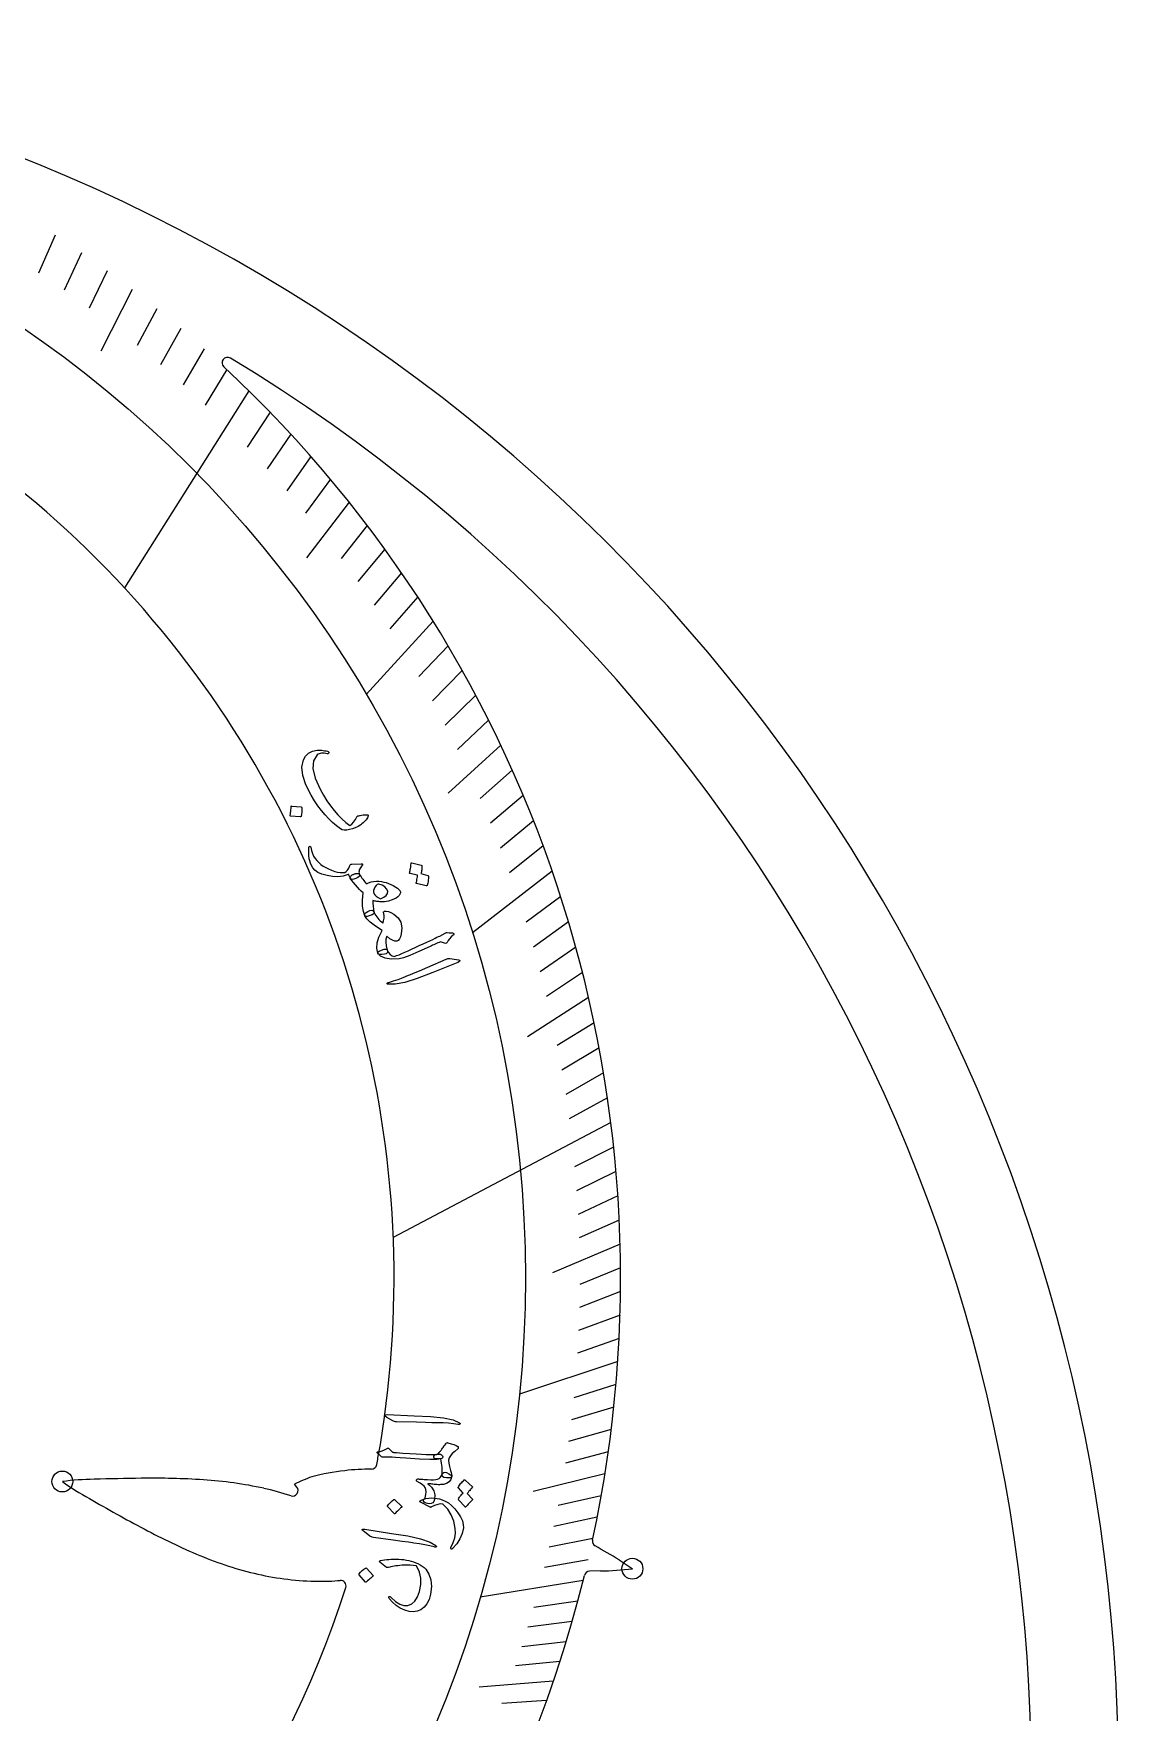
# Model space of a CAD drawing. Header units: millimetres. Extents: x -79 to 79, y -79 to 79.
# Drawn here: x 29.9 to 79.2, y 2.9 to 79.2 of the extents above; entities that cross this region are included whole.
import ezdxf

# ---------------------------------------------------------------- set-up
doc = ezdxf.new("R2010")
doc.units = ezdxf.units.MM
for name, color, linetype in [('CUT_INNER', 6, 'Continuous'), ('CUT_OUTER', 1, 'Continuous'), ('ENGRAVE', 7, 'Continuous'), ('ENGRAVE_FINE', 8, 'Continuous'), ('TEXT', 5, 'Continuous')]:
    doc.layers.add(name, color=color, linetype=linetype)

msp = doc.modelspace()

# ---------------------------------------------------------------- linework, layer by layer
at = {"layer": 'CUT_INNER'}
for points in [[(41.854, 13.12), (41.746, 13.252), (41.742, 13.256)], [(55.661, 9.306), (55.161, 9.292)], [(56.502, 9.813), (57.102, 9.411), (57.106, 9.408)]]:
    msp.add_lwpolyline(points, dxfattribs=at)
for centre, radius, start, end in [((0, 22.632), 46.272, 349.80546, 87.71652), ((38.701, 64.232), 0.25, 58.88672, 226.93359), ((0.002, 0.001), 75.238, 353.78143, 58.93101), ((0.001, 22.632), 56.567, 347.83463, 47.0688), ((45.093, 4.103), 9.819, 96.22432, 105.10525), ((45.237, 3.627), 10.308, 89.9487, 96.73501), ((45.24, 14.186), 0.25, 271.31579, 349.27734), ((20.075, 18.958), 25.864, 349.26147, 349.94434), ((32.76, 1.406), 12.066, 90.57057, 97.45393), ((38.216, 23.186), 12.069, 234.42488, 241.3003), ((35.67, -77.373), 90.895, 90.56028, 91.91055), ((35.247, -33.165), 46.685, 88.83057, 90.5717), ((35.608, -15.671), 29.187, 86.07783, 88.83872), ((36.18, -7.323), 20.819, 82.24548, 86.07792), ((36.779, -2.909), 16.365, 77.40021, 82.23701), ((37.51, 0.282), 13.091, 71.84954, 77.47601), ((41.661, 12.961), 0.25, 253.15411, 39.43009), ((45.446, 5.414), 8.673, 109.61912, 115.27936), ((83.525, 101.165), 102.252, 240.01365, 240.81564), ((64.348, 66.717), 62.826, 240.76556, 242.0614), ((51.894, 43.215), 36.228, 242.04739, 244.2803), ((55.542, 10.659), 0.25, 167.87238, 240.21461), ((46.734, 32.5), 24.335, 244.27633, 247.56849), ((44.42, 26.897), 18.273, 247.57247, 251.91593), ((27.08, -39.602), 57.511, 59.23025, 60.47941), ((43.394, 23.767), 14.979, 251.92889, 257.19901), ((43.01, 22.096), 13.265, 257.21934, 263.18672), ((55.169, 9.042), 0.25, 91.66039, 166.11328), ((55.54, 21.383), 12.077, 270.57208, 277.44931), ((0.001, 22.631), 56.567, 271.84873, 346.16245), ((0.001, 22.631), 46.271, 272.28305, 342.28289), ((42.918, 21.362), 12.525, 263.20547, 269.6158), ((43.002, 17.17), 8.335, 268.84397, 275.6204), ((43.839, 8.626), 0.25, 342.24609, 94.73438)]:
    msp.add_arc(centre, radius, start, end, dxfattribs=at)
at = {"layer": 'CUT_OUTER'}
msp.add_arc((0, 0), 79.2, 352.9693, 186.32868, dxfattribs=at)
at = {"layer": 'ENGRAVE'}
for points in [[(39.665, 62.964), (34.018, 53.999)], [(48.051, 52.482), (45.008, 49.159)], [(53.464, 41.114), (49.832, 38.322)], [(56.125, 29.697), (46.236, 24.465)], [(56.44, 18.827), (51.975, 17.337)], [(54.868, 8.867), (50.185, 8.11)]]:
    msp.add_lwpolyline(points, dxfattribs=at)
for centre, radius in [((0, 22.632), 52.244), ((31.193, 13.37), 0.475), ((57.107, 9.407), 0.475)]:
    msp.add_circle(centre, radius, dxfattribs=at)
at = {"layer": 'ENGRAVE_FINE'}
for points in [[(30.873, 70.032), (30.116, 68.313)], [(32.066, 69.234), (31.276, 67.527)], [(33.233, 68.409), (32.41, 66.715)], [(34.374, 67.558), (32.948, 64.756)], [(35.488, 66.684), (34.601, 65.017)], [(36.574, 65.786), (35.656, 64.133)], [(37.633, 64.866), (36.683, 63.228)], [(38.663, 63.925), (37.682, 62.303)], [(40.638, 61.983), (39.595, 60.394)], [(41.581, 60.985), (40.508, 59.412)], [(42.495, 59.971), (41.392, 58.415)], [(43.378, 58.94), (42.246, 57.402)], [(44.232, 57.894), (42.296, 55.36)], [(45.056, 56.835), (43.867, 55.334)], [(45.85, 55.764), (44.632, 54.282)], [(46.614, 54.68), (45.367, 53.218)], [(47.348, 53.586), (46.073, 52.144)], [(48.725, 51.37), (47.396, 49.969)], [(49.368, 50.249), (48.013, 48.87)], [(49.982, 49.123), (48.601, 47.765)], [(50.566, 47.989), (49.159, 46.654)], [(51.121, 46.851), (48.731, 44.661)], [(51.647, 45.709), (50.19, 44.42)], [(52.144, 44.563), (50.662, 43.297)], [(52.612, 43.415), (51.106, 42.173)], [(53.052, 42.265), (51.523, 41.047)], [(53.848, 39.963), (52.273, 38.794)], [(54.205, 38.812), (52.608, 37.669)], [(54.535, 37.663), (52.916, 36.545)], [(54.838, 36.515), (53.199, 35.423)], [(55.115, 35.369), (52.344, 33.591)], [(55.367, 34.226), (53.687, 33.188)], [(55.593, 33.087), (53.894, 32.076)], [(55.795, 31.953), (54.076, 30.968)], [(55.972, 30.822), (54.234, 29.866)], [(56.255, 28.578), (54.482, 27.677)], [(56.361, 27.465), (54.571, 26.593)], [(56.445, 26.358), (54.639, 25.515)], [(56.507, 25.259), (54.685, 24.444)], [(56.547, 24.166), (53.479, 22.855)], [(56.566, 23.081), (54.714, 22.326)], [(56.565, 22.005), (54.698, 21.279)], [(56.543, 20.937), (54.663, 20.241)], [(56.501, 19.877), (54.608, 19.211)], [(56.36, 17.785), (54.443, 17.18)], [(56.262, 16.754), (54.333, 16.179)], [(56.146, 15.732), (54.206, 15.188)], [(56.012, 14.72), (54.062, 14.207)], [(55.861, 13.718), (52.589, 12.914)], [(55.694, 12.726), (53.726, 12.277)], [(55.511, 11.745), (53.534, 11.327)], [(55.312, 10.775), (53.327, 10.388)], [(55.097, 9.815), (53.106, 9.461)], [(54.624, 7.929), (52.62, 7.638)], [(54.366, 7.003), (52.357, 6.744)], [(54.095, 6.087), (52.081, 5.861)], [(53.81, 5.183), (51.792, 4.989)], [(53.512, 4.291), (50.136, 4.02)], [(53.202, 3.409), (51.178, 3.28)]]:
    msp.add_lwpolyline(points, dxfattribs=at)
at = {"layer": 'TEXT'}
for points in [[(45.086, 43.596), (45.062, 43.547), (45.033, 43.499), (44.999, 43.452), (44.959, 43.406), (44.915, 43.361), (44.866, 43.316), (44.813, 43.273), (44.755, 43.231), (44.634, 43.155), (44.509, 43.093), (44.379, 43.043), (44.244, 43.007), (44.118, 42.987), (44.009, 42.986), (43.918, 43.004), (43.844, 43.04), (43.66, 43.178), (43.48, 43.331), (43.305, 43.5), (43.135, 43.683), (42.97, 43.881), (42.81, 44.096), (42.655, 44.325), (42.505, 44.571), (42.261, 45.05), (42.119, 45.476), (42.083, 45.85), (42.152, 46.175), (42.251, 46.348), (42.388, 46.48), (42.564, 46.57), (42.779, 46.617), (42.829, 46.62), (42.882, 46.62), (42.937, 46.618), (42.995, 46.614), (43.055, 46.606), (43.117, 46.596), (43.183, 46.584), (43.25, 46.569), (43.271, 46.562), (43.286, 46.552), (43.297, 46.539), (43.304, 46.523), (43.306, 46.511), (43.303, 46.498), (43.297, 46.486), (43.286, 46.473), (43.275, 46.463), (43.262, 46.458), (43.247, 46.457), (43.231, 46.46), (43.166, 46.473), (43.101, 46.481), (43.036, 46.485), (42.973, 46.484), (42.916, 46.475), (42.865, 46.46), (42.82, 46.437), (42.782, 46.406), (42.611, 46.134), (42.577, 45.783), (42.679, 45.354), (42.914, 44.843), (43.066, 44.574), (43.222, 44.323), (43.382, 44.091), (43.548, 43.876), (43.719, 43.679), (43.896, 43.5), (44.078, 43.338), (44.267, 43.193), (44.352, 43.255), (44.435, 43.346), (44.518, 43.465), (44.599, 43.614), (44.609, 43.622), (44.632, 43.632), (44.666, 43.643), (44.711, 43.655), (44.717, 43.655), (44.721, 43.656), (44.724, 43.656), (44.727, 43.657), (44.791, 43.669), (44.866, 43.678), (44.95, 43.682), (45.045, 43.683), (45.076, 43.678), (45.093, 43.662), (45.096, 43.635), (45.086, 43.596)], [(42.05, 44.038), (42.059, 44.036), (42.066, 44.03), (42.072, 44.021), (42.077, 44.008), (42.084, 43.907), (42.081, 43.807), (42.067, 43.708), (42.043, 43.609), (42.038, 43.598), (42.03, 43.591), (42.021, 43.587), (42.01, 43.587), (41.571, 43.618), (41.559, 43.621), (41.552, 43.63), (41.55, 43.644), (41.554, 43.663), (41.557, 43.679), (41.56, 43.705), (41.565, 43.739), (41.571, 43.783), (41.577, 43.837), (41.584, 43.901), (41.59, 43.975), (41.597, 44.059), (41.6, 44.071), (41.604, 44.079), (41.611, 44.083), (41.62, 44.082)], [(44.354, 41.439), (44.781, 41.453), (44.817, 41.449), (44.838, 41.44), (44.843, 41.425), (44.834, 41.405), (44.785, 41.34), (44.746, 41.279), (44.715, 41.224), (44.692, 41.174), (44.68, 41.124), (44.677, 41.074), (44.683, 41.024), (44.699, 40.974), (44.706, 40.921), (44.682, 40.871), (44.627, 40.825), (44.541, 40.782), (44.449, 40.752), (44.376, 40.746), (44.321, 40.763), (44.285, 40.804), (44.268, 40.84), (44.252, 40.877), (44.237, 40.914), (44.223, 40.953), (44.219, 40.959), (44.211, 40.963), (44.2, 40.964), (44.186, 40.964), (43.958, 40.898), (43.723, 40.869), (43.479, 40.876), (43.227, 40.919), (42.995, 40.987), (42.811, 41.067), (42.673, 41.161), (42.583, 41.27), (42.522, 41.383), (42.474, 41.489), (42.438, 41.59), (42.416, 41.684), (42.409, 41.732), (42.403, 41.785), (42.398, 41.841), (42.394, 41.901), (42.391, 41.965), (42.391, 42.034), (42.393, 42.106), (42.397, 42.182), (42.397, 42.201), (42.4, 42.217), (42.406, 42.229), (42.415, 42.238), (42.428, 42.247), (42.44, 42.252), (42.45, 42.252), (42.46, 42.248), (42.469, 42.242), (42.477, 42.232), (42.481, 42.221), (42.484, 42.207), (42.518, 42.057), (42.562, 41.922), (42.617, 41.803), (42.682, 41.699), (42.761, 41.602), (42.85, 41.513), (42.947, 41.43), (43.054, 41.354), (43.171, 41.284), (43.296, 41.219), (43.431, 41.161), (43.575, 41.108), (43.699, 41.075), (43.817, 41.057), (43.928, 41.053), (44.031, 41.064), (44.092, 41.099), (44.152, 41.163), (44.21, 41.257), (44.266, 41.38), (44.279, 41.403), (44.299, 41.42), (44.324, 41.432), (44.354, 41.439)], [(47.809, 40.928), (47.818, 40.925), (47.824, 40.917), (47.83, 40.907), (47.834, 40.893), (47.835, 40.838), (47.834, 40.785), (47.83, 40.732), (47.824, 40.68), (47.816, 40.628), (47.804, 40.577), (47.79, 40.526), (47.773, 40.474), (47.767, 40.463), (47.758, 40.456), (47.747, 40.453), (47.733, 40.454), (47.291, 40.553), (47.284, 40.558), (47.281, 40.567), (47.281, 40.581), (47.284, 40.6), (47.289, 40.614), (47.294, 40.636), (47.3, 40.665), (47.306, 40.703), (47.314, 40.748), (47.322, 40.803), (47.331, 40.866), (47.341, 40.938), (46.996, 41.014), (46.985, 41.02), (46.978, 41.03), (46.977, 41.044), (46.982, 41.064), (46.986, 41.081), (46.992, 41.108), (46.999, 41.145), (47.007, 41.191), (47.017, 41.247), (47.028, 41.314), (47.04, 41.392), (47.053, 41.481), (47.057, 41.492), (47.062, 41.498), (47.069, 41.499), (47.078, 41.497), (47.511, 41.395), (47.519, 41.391), (47.526, 41.384), (47.531, 41.374), (47.535, 41.36), (47.538, 41.314), (47.539, 41.269), (47.538, 41.224), (47.533, 41.18), (47.527, 41.136), (47.518, 41.093), (47.508, 41.051), (47.496, 41.009)], [(46.556, 40.188), (46.559, 40.181), (46.56, 40.175), (46.562, 40.169), (46.563, 40.163), (46.563, 40.158), (46.563, 40.153), (46.563, 40.147), (46.563, 40.142), (46.54, 40.074), (46.499, 40.011), (46.439, 39.952), (46.361, 39.898), (46.193, 39.815), (46.021, 39.76), (45.844, 39.731), (45.664, 39.729), (45.62, 39.732), (45.576, 39.736), (45.532, 39.741), (45.487, 39.748), (45.441, 39.755), (45.396, 39.763), (45.349, 39.773), (45.303, 39.784), (45.305, 39.704), (45.309, 39.628), (45.315, 39.555), (45.322, 39.485), (45.331, 39.419), (45.342, 39.356), (45.356, 39.296), (45.372, 39.24), (45.372, 39.217), (45.356, 39.193), (45.324, 39.168), (45.275, 39.142), (45.148, 39.088), (45.052, 39.061), (44.986, 39.06), (44.951, 39.086), (44.88, 39.283), (44.842, 39.523), (44.837, 39.806), (44.864, 40.133), (44.784, 40.208), (44.699, 40.294), (44.61, 40.39), (44.517, 40.497), (44.426, 40.605), (44.357, 40.692), (44.309, 40.76), (44.283, 40.809), (44.279, 40.837), (44.288, 40.866), (44.312, 40.898), (44.35, 40.932), (44.373, 40.948), (44.397, 40.962), (44.422, 40.974), (44.447, 40.985), (44.473, 40.994), (44.499, 41.002), (44.526, 41.009), (44.553, 41.015), (44.605, 41.021), (44.647, 41.017), (44.678, 41.003), (44.697, 40.979), (44.736, 40.918), (44.775, 40.86), (44.814, 40.803), (44.853, 40.749), (44.892, 40.696), (44.932, 40.644), (44.973, 40.592), (45.014, 40.542), (45.114, 40.592), (45.225, 40.628), (45.345, 40.651), (45.476, 40.661), (45.585, 40.658), (45.694, 40.646), (45.804, 40.626), (45.913, 40.599), (46.021, 40.562), (46.13, 40.517), (46.239, 40.461), (46.349, 40.397), (46.425, 40.343), (46.485, 40.29), (46.529, 40.238), (46.556, 40.188)], [(45.982, 40.213), (45.933, 40.321), (45.851, 40.409), (45.736, 40.478), (45.587, 40.528), (45.544, 40.529), (45.499, 40.508), (45.452, 40.464), (45.403, 40.397), (45.364, 40.318), (45.342, 40.244), (45.34, 40.173), (45.355, 40.106), (45.394, 40.041), (45.456, 39.98), (45.543, 39.923), (45.654, 39.869), (45.808, 39.935), (45.913, 40.014), (45.971, 40.107), (45.982, 40.213)], [(45.961, 37.534), (45.973, 37.462), (45.956, 37.405), (45.912, 37.365), (45.84, 37.34), (45.721, 37.326), (45.63, 37.331), (45.568, 37.354), (45.534, 37.395), (45.484, 37.616), (45.501, 37.86), (45.584, 38.127), (45.733, 38.42), (45.424, 38.618), (45.191, 38.794), (45.033, 38.95), (44.951, 39.086), (44.944, 39.139), (44.963, 39.191), (45.007, 39.243), (45.076, 39.294), (45.177, 39.339), (45.259, 39.345), (45.325, 39.312), (45.372, 39.24), (45.405, 39.172), (45.443, 39.105), (45.484, 39.041), (45.53, 38.98), (45.581, 38.921), (45.636, 38.865), (45.696, 38.812), (45.761, 38.761), (45.799, 38.865), (45.818, 38.982), (45.817, 39.111), (45.797, 39.253), (45.798, 39.267), (45.805, 39.278), (45.819, 39.288), (45.84, 39.295), (45.92, 39.299), (46.017, 39.279), (46.13, 39.237), (46.261, 39.171), (46.46, 39.005), (46.584, 38.798), (46.631, 38.551), (46.601, 38.264), (46.564, 38.134), (46.517, 38.037), (46.46, 37.973), (46.394, 37.941), (46.31, 37.943), (46.208, 37.98), (46.085, 38.051), (45.943, 38.158), (45.902, 38.034), (45.892, 37.889), (45.911, 37.722), (45.961, 37.534)], [(48.688, 38.33), (48.776, 38.321), (48.846, 38.315), (48.897, 38.311), (48.93, 38.309), (48.952, 38.306), (48.969, 38.299), (48.981, 38.288), (48.989, 38.273), (48.992, 38.253), (48.988, 38.235), (48.977, 38.218), (48.959, 38.203), (48.87, 38.129), (48.794, 38.05), (48.731, 37.967), (48.68, 37.879), (48.663, 37.853), (48.638, 37.84), (48.607, 37.839), (48.569, 37.849), (48.387, 37.912), (48.324, 37.884), (48.261, 37.856), (48.2, 37.828), (48.14, 37.801), (48.081, 37.775), (48.023, 37.749), (47.967, 37.723), (47.912, 37.697), (47.399, 37.463), (46.995, 37.292), (46.698, 37.183), (46.511, 37.137), (46.148, 37.121), (45.865, 37.159), (45.661, 37.251), (45.534, 37.395), (45.533, 37.4), (45.531, 37.405), (45.53, 37.409), (45.528, 37.414), (45.546, 37.45), (45.601, 37.488), (45.694, 37.527), (45.824, 37.567), (45.874, 37.578), (45.913, 37.577), (45.942, 37.562), (45.961, 37.534), (46.023, 37.422), (46.099, 37.337), (46.187, 37.278), (46.289, 37.244), (46.387, 37.28), (46.498, 37.323), (46.621, 37.373), (46.757, 37.431), (46.906, 37.497), (47.065, 37.569), (47.236, 37.648), (47.419, 37.734), (47.599, 37.817), (47.761, 37.893), (47.904, 37.96), (48.029, 38.02), (48.135, 38.072), (48.224, 38.114), (48.294, 38.147), (48.347, 38.171), (48.601, 38.307), (48.627, 38.318), (48.65, 38.325), (48.671, 38.329), (48.688, 38.33)], [(49.117, 37.106), (49.22, 37.084), (49.262, 37.055), (49.245, 37.018), (49.167, 36.974), (48.028, 36.519), (47.327, 36.245), (46.756, 36.065), (46.316, 35.977), (46.005, 35.98), (45.978, 35.989), (45.961, 35.999), (45.956, 36.011), (45.962, 36.024), (45.973, 36.036), (45.99, 36.047), (46.011, 36.057), (46.038, 36.066), (46.245, 36.127), (46.462, 36.2), (46.688, 36.287), (46.925, 36.387), (46.987, 36.412), (47.154, 36.482), (47.426, 36.596), (47.803, 36.756), (48.635, 37.121), (48.68, 37.137), (48.724, 37.147), (48.764, 37.151), (48.803, 37.149)], [(45.947, 16.285), (45.862, 16.342), (45.835, 16.383), (45.866, 16.406), (45.955, 16.413), (47.179, 16.36), (47.93, 16.328), (48.526, 16.265), (48.965, 16.169), (49.247, 16.039), (49.269, 16.019), (49.28, 16.002), (49.28, 15.989), (49.269, 15.979), (49.254, 15.973), (49.234, 15.969), (49.21, 15.968), (49.182, 15.971), (48.969, 16), (48.741, 16.02), (48.498, 16.033), (48.241, 16.038), (48.175, 16.041), (47.994, 16.046), (47.699, 16.054), (47.29, 16.065), (46.382, 16.085), (46.334, 16.089), (46.291, 16.098), (46.252, 16.11), (46.217, 16.127)], [(46.675, 14.667), (46.99, 14.644), (47.27, 14.626), (47.515, 14.612), (47.725, 14.603), (47.901, 14.597), (48.041, 14.596), (48.146, 14.599), (48.216, 14.606), (48.306, 14.618), (48.379, 14.612), (48.432, 14.587), (48.468, 14.544), (48.484, 14.495), (48.477, 14.454), (48.449, 14.422), (48.398, 14.398), (48.216, 14.372), (47.891, 14.367), (47.422, 14.385), (46.811, 14.427), (46.548, 14.45), (46.338, 14.467), (46.181, 14.478), (46.077, 14.483), (45.842, 14.471), (45.801, 14.472), (45.764, 14.476), (45.733, 14.486), (45.706, 14.5), (45.642, 14.553), (45.593, 14.594), (45.558, 14.623), (45.538, 14.64), (45.509, 14.674), (45.502, 14.699), (45.514, 14.716), (45.548, 14.725), (45.64, 14.735), (45.739, 14.763), (45.844, 14.808), (45.957, 14.871), (45.979, 14.883), (46, 14.886), (46.019, 14.881), (46.037, 14.867), (46.058, 14.847), (46.078, 14.828), (46.096, 14.811), (46.113, 14.794), (46.129, 14.778), (46.143, 14.764), (46.156, 14.751), (46.167, 14.739), (46.187, 14.721), (46.207, 14.708), (46.228, 14.699), (46.25, 14.695), (46.3, 14.693), (46.387, 14.688), (46.512, 14.679), (46.675, 14.667)], [(48.077, 14.468), (48.081, 14.526), (48.104, 14.569), (48.144, 14.597), (48.201, 14.609), (48.23, 14.614), (48.259, 14.628), (48.289, 14.652), (48.32, 14.685), (48.337, 14.706), (48.356, 14.73), (48.376, 14.756), (48.399, 14.784), (48.423, 14.814), (48.448, 14.847), (48.473, 14.882), (48.499, 14.92), (48.548, 14.99), (48.588, 15.046), (48.621, 15.086), (48.645, 15.11), (48.666, 15.127), (48.685, 15.136), (48.705, 15.138), (48.724, 15.134), (48.868, 15.09), (48.991, 15.048), (49.092, 15.007), (49.172, 14.967), (49.182, 14.959), (49.188, 14.947), (49.19, 14.932), (49.189, 14.913), (49.184, 14.89), (49.179, 14.872), (49.172, 14.859), (49.164, 14.85), (49.029, 14.742), (48.919, 14.638), (48.836, 14.537), (48.779, 14.441), (48.753, 14.338), (48.755, 14.209), (48.785, 14.055), (48.843, 13.875), (48.871, 13.788), (48.89, 13.713), (48.897, 13.652), (48.895, 13.603), (48.886, 13.581), (48.871, 13.563), (48.848, 13.552), (48.818, 13.545), (48.651, 13.534), (48.535, 13.554), (48.469, 13.604), (48.454, 13.684), (48.459, 13.766), (48.461, 13.85), (48.46, 13.937), (48.455, 14.026), (48.446, 14.118), (48.433, 14.211), (48.416, 14.307), (48.394, 14.404), (48.257, 14.397), (48.158, 14.406), (48.098, 14.429), (48.077, 14.468)], [(47.298, 13.447), (47.311, 13.467), (47.33, 13.48), (47.355, 13.486), (47.387, 13.486), (47.409, 13.484), (47.439, 13.482), (47.478, 13.48), (47.525, 13.476), (47.58, 13.473), (47.643, 13.468), (47.714, 13.463), (47.792, 13.458), (47.943, 13.449), (48.07, 13.45), (48.174, 13.461), (48.254, 13.482), (48.319, 13.513), (48.374, 13.557), (48.419, 13.614), (48.454, 13.684), (48.489, 13.749), (48.536, 13.786), (48.593, 13.794), (48.663, 13.774), (48.769, 13.724), (48.843, 13.68), (48.885, 13.641), (48.895, 13.608), (48.85, 13.465), (48.772, 13.356), (48.663, 13.281), (48.522, 13.241), (48.479, 13.236), (48.433, 13.233), (48.385, 13.23), (48.334, 13.228), (48.28, 13.228), (48.224, 13.23), (48.164, 13.234), (48.101, 13.241), (48.039, 13.248), (47.985, 13.254), (47.938, 13.259), (47.897, 13.263), (47.864, 13.266), (47.838, 13.268), (47.821, 13.27), (47.812, 13.272), (47.808, 13.272), (47.805, 13.272), (47.804, 13.27), (47.804, 13.268), (47.806, 13.265), (47.809, 13.261), (47.815, 13.255), (47.823, 13.249), (47.98, 13.116), (48.081, 12.955), (48.126, 12.767), (48.114, 12.553), (48.085, 12.467), (48.036, 12.405), (47.965, 12.369), (47.874, 12.358), (47.795, 12.365), (47.73, 12.381), (47.679, 12.406), (47.642, 12.438), (47.618, 12.474), (47.609, 12.506), (47.614, 12.536), (47.632, 12.562), (47.655, 12.584), (47.672, 12.604), (47.683, 12.621), (47.689, 12.637), (47.723, 12.777), (47.733, 12.901), (47.719, 13.008), (47.682, 13.1), (47.639, 13.157), (47.566, 13.223), (47.464, 13.296), (47.33, 13.376), (47.309, 13.39), (47.297, 13.406), (47.293, 13.426), (47.298, 13.447)], [(49.196, 13.079), (49.191, 13.086), (49.189, 13.096), (49.19, 13.107), (49.194, 13.121), (49.221, 13.167), (49.251, 13.211), (49.281, 13.253), (49.313, 13.294), (49.347, 13.332), (49.383, 13.37), (49.422, 13.406), (49.462, 13.441), (49.474, 13.447), (49.485, 13.448), (49.496, 13.445), (49.507, 13.438), (49.834, 13.124), (49.837, 13.116), (49.835, 13.107), (49.828, 13.094), (49.815, 13.08), (49.804, 13.071), (49.788, 13.055), (49.767, 13.033), (49.742, 13.005), (49.712, 12.97), (49.676, 12.928), (49.635, 12.879), (49.588, 12.824), (49.837, 12.574), (49.844, 12.563), (49.844, 12.551), (49.837, 12.538), (49.822, 12.524), (49.809, 12.511), (49.79, 12.492), (49.764, 12.465), (49.732, 12.431), (49.693, 12.389), (49.647, 12.339), (49.594, 12.28), (49.534, 12.213), (49.525, 12.207), (49.517, 12.205), (49.51, 12.207), (49.504, 12.214), (49.199, 12.535), (49.194, 12.543), (49.192, 12.552), (49.194, 12.564), (49.197, 12.577), (49.219, 12.617), (49.243, 12.654), (49.269, 12.69), (49.296, 12.725), (49.325, 12.758), (49.355, 12.789), (49.387, 12.819), (49.419, 12.847)], [(45.982, 12.222), (45.977, 12.23), (45.975, 12.239), (45.977, 12.249), (45.981, 12.262), (46.04, 12.345), (46.106, 12.421), (46.179, 12.489), (46.259, 12.551), (46.271, 12.556), (46.281, 12.558), (46.291, 12.555), (46.299, 12.547), (46.62, 12.243), (46.627, 12.233), (46.627, 12.222), (46.619, 12.21), (46.604, 12.197), (46.592, 12.185), (46.572, 12.168), (46.546, 12.143), (46.514, 12.112), (46.474, 12.074), (46.428, 12.028), (46.375, 11.974), (46.315, 11.913), (46.306, 11.905), (46.297, 11.902), (46.29, 11.904), (46.284, 11.91)], [(48.936, 10.328), (48.922, 10.315), (48.908, 10.306), (48.895, 10.301), (48.882, 10.299), (48.872, 10.301), (48.863, 10.306), (48.855, 10.313), (48.847, 10.324), (48.844, 10.334), (48.844, 10.346), (48.847, 10.36), (48.855, 10.375), (48.963, 10.596), (49.033, 10.812), (49.064, 11.024), (49.057, 11.231), (48.986, 11.564), (48.87, 11.858), (48.712, 12.114), (48.51, 12.33), (48.506, 12.334), (48.502, 12.336), (48.499, 12.339), (48.497, 12.341), (48.495, 12.342), (48.492, 12.344), (48.49, 12.345), (48.488, 12.345), (48.386, 12.35), (48.262, 12.327), (48.116, 12.277), (47.947, 12.199), (47.937, 12.197), (47.928, 12.197), (47.922, 12.198), (47.916, 12.2), (47.45, 12.449), (47.435, 12.468), (47.453, 12.493), (47.505, 12.522), (47.59, 12.556), (47.716, 12.594), (47.851, 12.617), (47.995, 12.625), (48.148, 12.618), (48.232, 12.605), (48.335, 12.577), (48.457, 12.535), (48.597, 12.478), (48.743, 12.397), (48.889, 12.282), (49.034, 12.134), (49.178, 11.952), (49.299, 11.762), (49.38, 11.584), (49.421, 11.42), (49.423, 11.268), (49.369, 11.014), (49.269, 10.771), (49.125, 10.543), (48.936, 10.328)], [(44.922, 11.079), (44.843, 11.146), (44.821, 11.189), (44.855, 11.209), (44.944, 11.205), (46.154, 11.013), (46.897, 10.895), (47.481, 10.765), (47.906, 10.619), (48.172, 10.458), (48.191, 10.435), (48.2, 10.418), (48.199, 10.405), (48.187, 10.396), (48.171, 10.391), (48.151, 10.39), (48.127, 10.392), (48.1, 10.398), (47.891, 10.451), (47.667, 10.497), (47.427, 10.538), (47.173, 10.572), (47.107, 10.582), (46.927, 10.608), (46.635, 10.649), (46.23, 10.707), (45.331, 10.83), (45.284, 10.84), (45.242, 10.854), (45.204, 10.871), (45.172, 10.892)], [(44.688, 9.132), (44.683, 9.139), (44.682, 9.148), (44.684, 9.159), (44.689, 9.171), (44.753, 9.248), (44.824, 9.319), (44.902, 9.381), (44.986, 9.437), (44.998, 9.441), (45.008, 9.441), (45.018, 9.438), (45.026, 9.43), (45.325, 9.106), (45.331, 9.095), (45.33, 9.084), (45.322, 9.073), (45.306, 9.061), (45.293, 9.051), (45.272, 9.034), (45.245, 9.012), (45.21, 8.984), (45.168, 8.949), (45.119, 8.907), (45.063, 8.858), (44.998, 8.802), (44.989, 8.795), (44.98, 8.792), (44.973, 8.795), (44.967, 8.801)], [(45.654, 9.776), (45.746, 9.792), (45.841, 9.806), (45.94, 9.819), (46.041, 9.829), (46.147, 9.836), (46.256, 9.84), (46.37, 9.841), (46.488, 9.837), (46.605, 9.831), (46.719, 9.819), (46.831, 9.802), (46.94, 9.78), (47.047, 9.753), (47.153, 9.72), (47.257, 9.682), (47.359, 9.639), (47.463, 9.585), (47.557, 9.525), (47.64, 9.458), (47.712, 9.385), (47.86, 9.162), (47.946, 8.899), (47.969, 8.594), (47.928, 8.249), (47.862, 8.01), (47.768, 7.812), (47.645, 7.655), (47.495, 7.539), (47.328, 7.471), (47.148, 7.444), (46.958, 7.459), (46.756, 7.516), (46.553, 7.612), (46.368, 7.734), (46.201, 7.884), (46.051, 8.06), (46.035, 8.086), (46.029, 8.107), (46.032, 8.125), (46.045, 8.14), (46.065, 8.151), (46.087, 8.149), (46.111, 8.133), (46.138, 8.105), (46.337, 7.914), (46.531, 7.788), (46.72, 7.729), (46.905, 7.737), (47.073, 7.807), (47.218, 7.936), (47.339, 8.124), (47.434, 8.37), (47.496, 8.685), (47.496, 8.98), (47.435, 9.256), (47.313, 9.511), (47.308, 9.518), (47.299, 9.523), (47.288, 9.528), (47.273, 9.533), (47.15, 9.559), (47.003, 9.573), (46.831, 9.573), (46.634, 9.561), (46.534, 9.552), (46.44, 9.541), (46.353, 9.531), (46.273, 9.52), (46.199, 9.508), (46.133, 9.494), (46.074, 9.48), (46.021, 9.464), (45.994, 9.457), (45.971, 9.456), (45.951, 9.459), (45.934, 9.469), (45.62, 9.71), (45.603, 9.729), (45.603, 9.746), (45.62, 9.762), (45.654, 9.776)]]:
    msp.add_lwpolyline(points, close=True, dxfattribs=at)

doc.saveas('drawing.dxf')
